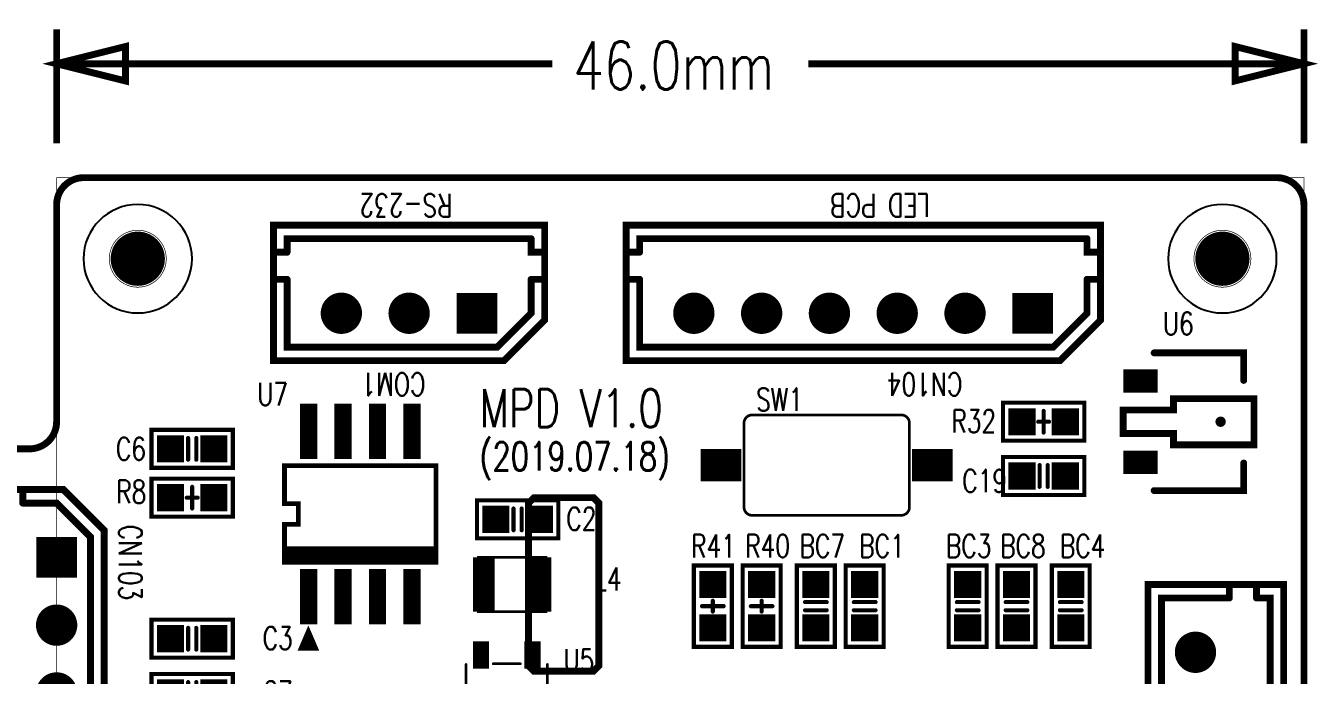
# Model space of a CAD drawing. Extents: x -25.8 to 46.5, y -8.8 to 83.6.
# Drawn here: x -1.14 to 46.52, y 59.66 to 83.6 of the extents above; entities that cross this region are included whole.
import ezdxf
from ezdxf.enums import TextEntityAlignment as Align

# ---------------------------------------------------------------- set-up
doc = ezdxf.new("R2010")
doc.units = 0
doc.header["$MEASUREMENT"] = 0
for name, pattern in [('KEEPOUT_00001000$0', [2, 1, 1]), ('POUR_01_-1_0_000000', [2, 1, 1]), ('SIG_2', [2, 1, 1]), ('SIG_6', [2, 1, 1]), ('TRMIDX_1', [2, 1, 1]), ('TRMIDX_2048', [2, 1, 1]), ('TRMIDX_4096', [2, 1, 1])]:
    doc.linetypes.add(name, pattern=pattern)
doc.layers.get('0').update_dxf_attribs({"linetype": 'CONTINUOUS'})
for name, color, linetype in [('2D_LINE_00', 1, 'CONTINUOUS'), ('2D_LINE_27', 2, 'CONTINUOUS'), ('BOARD_OUTLINE_00', 254, 'CONTINUOUS'), ('COPPER_01', 6, 'CONTINUOUS'), ('DIMENSION1_27', 254, 'CONTINUOUS'), ('DIMENSION2_27', 254, 'CONTINUOUS'), ('DIMENSION3_27', 254, 'CONTINUOUS'), ('DIMENSION4_27', 254, 'CONTINUOUS'), ('DIMENSION5_27', 254, 'CONTINUOUS'), ('DIMENSION6_27', 254, 'CONTINUOUS'), ('DIMENSION7_24', 254, 'CONTINUOUS'), ('DRIL_NPLTE_THRU_01', 16, 'CONTINUOUS'), ('DRIL_PLTE_THRU_01', 16, 'CONTINUOUS'), ('DRIL_SYMBOL', 254, 'CONTINUOUS'), ('KEEPOUT_00', 4, 'CONTINUOUS'), ('PADS_INNER', 1, 'CONTINUOUS'), ('PADS_TOP', 1, 'CONTINUOUS'), ('PART_NAME_01', 254, 'CONTINUOUS'), ('PART_TOP_2DLINE_00', 254, 'CONTINUOUS'), ('PART_TOP_2DLINE_01', 254, 'CONTINUOUS'), ('PART_TOP_COPPER_01', 254, 'CONTINUOUS'), ('POUR_HEADER_01', 6, 'CONTINUOUS'), ('TEXT_26', 254, 'CONTINUOUS'), ('TEXT_27', 2, 'CONTINUOUS')]:
    doc.layers.add(name, color=color, linetype=linetype)
doc.styles.add('W0$1', font='simplex', dxfattribs={"width": 0.75})
doc.styles.add('W0$12', font='simplex', dxfattribs={"width": 0.75})
doc.styles.add('W0$15', font='simplex', dxfattribs={"width": 0.75})
doc.styles.add('W0$2', font='simplex', dxfattribs={"width": 0.75})
doc.styles.add('W0$254', font='simplex', dxfattribs={"width": 0.75})

# ---------------------------------------------------------------- blocks, each defined once
blk = doc.blocks.new('SMOOTH_0$254')
at = {"const_width": 0.127}
blk.add_lwpolyline([(-0.0635, 0, 1), (0.0635, 0, 1)], format="xyb", close=True, dxfattribs=at)
blk = doc.blocks.new('BOARD_5')
at = {"layer": 'BOARD_OUTLINE_00', "const_width": 0.254}
blk.add_lwpolyline([(0, -1, 0.414214), (-1, 0), (-45, 0, 0.414214), (-46, -1), (-46, -9, -0.414214), (-47, -10), (-50, -10, 0.414214), (-51, -11), (-51, -48, 0.414214), (-50, -49), (-47, -49, -0.414214), (-46, -50), (-46, -77, 0.414214), (-45, -78), (-35, -78, 0.414214), (-34, -77), (-34, -59.5, -0.414214), (-29.5, -55), (-1, -55, 0.414214), (0, -54)], format="xyb", close=True, dxfattribs=at)
at = {"layer": 'BOARD_OUTLINE_00'}
for p in [(-1, 0), (0, -1)]:
    blk.add_blockref('SMOOTH_0$254', p, dxfattribs=at)
blk = doc.blocks.new('DRAWING_1')
at = {"layer": '2D_LINE_00', "const_width": 0.0254}
blk.add_lwpolyline([(-1.05, 0, 1), (1.05, 0, 1)], format="xyb", close=True, dxfattribs=at)
blk = doc.blocks.new('DRAWING_3')
at = {"layer": '2D_LINE_00', "const_width": 0.0254}
blk.add_lwpolyline([(-1.05, 0, 1), (1.05, 0, 1)], format="xyb", close=True, dxfattribs=at)
blk = doc.blocks.new('SMOOTH_0$0254')
at = {"const_width": 0.0127}
blk.add_lwpolyline([(-0.00635, 0, 1), (0.00635, 0, 1)], format="xyb", close=True, dxfattribs=at)
blk = doc.blocks.new('DRAWING_6')
at = {"layer": '2D_LINE_27', "const_width": 0.0254}
for points in [[(0, 55), (-46, 55)], [(-46, 55), (-46, -23)], [(0, 0), (0, 55)]]:
    blk.add_lwpolyline(points, dxfattribs=at)
at = {"layer": '2D_LINE_27'}
for p in [(-46, 55), (-46, 55), (0, 55), (0, 55)]:
    blk.add_blockref('SMOOTH_0$0254', p, dxfattribs=at)
blk = doc.blocks.new('D_2DFEGHI_7')
at = {"layer": 'DIMENSION7_24', "linetype": 'TRMIDX_4096', "const_width": 0.0254}
blk.add_lwpolyline([(0, 78), (0.001, 78)], dxfattribs=at)
blk = doc.blocks.new('D_1DFEGHI_8')
at = {"layer": 'DIMENSION1_27', "linetype": 'TRMIDX_2048', "const_width": 0.254}
blk.add_lwpolyline([(0, 4.2), (18.284, 4.2)], dxfattribs=at)
at = {"layer": 'DIMENSION2_27', "linetype": 'TRMIDX_2048', "const_width": 0.254}
blk.add_lwpolyline([(46, 4.2), (27.716, 4.2)], dxfattribs=at)
at = {"layer": 'DIMENSION3_27', "linetype": 'TRMIDX_2048', "const_width": 0.254}
blk.add_lwpolyline([(0, 4.2), (2.54, 4.835), (2.54, 3.565)], close=True, dxfattribs=at)
at = {"layer": 'DIMENSION4_27', "linetype": 'TRMIDX_2048', "const_width": 0.254}
blk.add_lwpolyline([(46, 4.2), (43.46, 3.565), (43.46, 4.835)], close=True, dxfattribs=at)
at = {"layer": 'DIMENSION5_27', "linetype": 'TRMIDX_2048', "const_width": 0.254}
blk.add_lwpolyline([(0, 1.27), (0, 5.47)], dxfattribs=at)
at = {"layer": 'DIMENSION6_27', "linetype": 'TRMIDX_2048', "const_width": 0.254}
blk.add_lwpolyline([(46, 1.27), (46, 5.47)], dxfattribs=at)
at = {"layer": 'DIMENSION7_24', "linetype": 'TRMIDX_2048', "const_width": 0.0254}
for points in [[(0, 0), (0.001, 0)], [(46, 0), (46.001, 0)]]:
    blk.add_lwpolyline(points, dxfattribs=at)
at = {"layer": 'TEXT_27', "style": 'W0$254', "width": 0.75}
blk.add_text('46.0mm', height=1.778, dxfattribs=at).set_placement((19.046, 3.248))
blk = doc.blocks.new('COPPER_17')
at = {"layer": 'COPPER_01', "const_width": 0.254}
blk.add_lwpolyline([(-0.2, 3), (0, 3.2), (2.2, 3.2), (2.4, 3), (2.4, -3), (2.2, -3.2), (0, -3.2), (-0.2, -3)], close=True, dxfattribs=at)
at = {"layer": 'COPPER_01'}
for p in [(-0.2, 3), (0, 3.2), (2.2, 3.2), (2.4, 3), (-0.2, -3), (0, -3.2), (2.2, -3.2), (2.4, -3)]:
    blk.add_blockref('SMOOTH_0$254', p, dxfattribs=at)
blk = doc.blocks.new('POUR_HEADER_3')
at = {"layer": 'POUR_HEADER_01', "linetype": 'POUR_01_-1_0_000000', "const_width": 0.254}
blk.add_lwpolyline([(0, -1, 0.414214), (-1, 0), (-45, 0, 0.414214), (-46, -1), (-46, -9, -0.414214), (-47, -10), (-50, -10, 0.414214), (-51, -11), (-51, -48, 0.414214), (-50, -49), (-47, -49, -0.414214), (-46, -50), (-46, -77, 0.414214), (-45, -78), (-35, -78, 0.414214), (-34, -77), (-34, -59.5, -0.414214), (-29.5, -55), (-1, -55, 0.414214), (0, -54)], format="xyb", close=True, dxfattribs=at)
blk = doc.blocks.new('PART_BODY_TOP_21')
at = {"layer": 'KEEPOUT_00', "linetype": 'KEEPOUT_00001000$0'}
blk.add_lwpolyline([(-2, 0, 1), (2, 0, 1)], format="xyb", close=True, dxfattribs=at)
blk = doc.blocks.new('DRIL_SYMBOL_2')
at = {"layer": 'DRIL_SYMBOL', "const_width": 0.0508}
for points in [[(-0.254, 0), (0.254, 0)], [(0, -0.254), (0, 0.254)]]:
    blk.add_lwpolyline(points, dxfattribs=at)
blk = doc.blocks.new('DRIL_HOLE_2')
at = {"const_width": 1}
blk.add_lwpolyline([(-0.5, 0, 1), (0.5, 0, 1)], format="xyb", close=True, dxfattribs=at)
blk.add_blockref('DRIL_SYMBOL_2', (0, 0))
blk = doc.blocks.new('PAD_3')
at = {"const_width": 1}
blk.add_lwpolyline([(0, -0.5, 1), (0, 0.5, 1)], format="xyb", close=True, dxfattribs=at)
blk = doc.blocks.new('STK_TOP_8')
at = {"layer": 'DRIL_NPLTE_THRU_01'}
blk.add_blockref('DRIL_HOLE_2', (0, 0), dxfattribs=at)
at = {"layer": 'PADS_INNER'}
blk.add_blockref('PAD_3', (0, 0), dxfattribs=at)
at = {"layer": 'PADS_TOP'}
blk.add_blockref('PAD_3', (0, 0), dxfattribs=at)
blk = doc.blocks.new('SYM_TOP_6')
for name in ['PART_BODY_TOP_21', 'STK_TOP_8']:
    blk.add_blockref(name, (0, 0))
blk = doc.blocks.new('PART_TOP_5')
blk.add_blockref('SYM_TOP_6', (0, 0))
blk = doc.blocks.new('PART_TOP_6')
blk.add_blockref('SYM_TOP_6', (0, 0))
blk = doc.blocks.new('SMOOTH_0$1')
at = {"const_width": 0.05}
blk.add_lwpolyline([(-0.025, 0, 1), (0.025, 0, 1)], format="xyb", close=True, dxfattribs=at)
blk = doc.blocks.new('PART_BODY_TOP_23')
at = {"layer": 'PART_TOP_2DLINE_00', "const_width": 0.1}
for points in [[(-1.5, 0.85), (-1.5, -0.85)], [(-0.5, 0.875), (0.5, 0.875)], [(1.5, 0.85), (1.5, -0.85)], [(-2.3, -1), (-2.15, -1)], [(-2.3, -1.1), (-2, -1.1)], [(-2.3, -1.2), (-1.85, -1.2)], [(-2.3, -1.3), (-1.7, -1.3)], [(-2.3, -1.4), (-1.85, -1.4)], [(-2.3, -1.5), (-2, -1.5)], [(-2.3, -1.6), (-2.15, -1.6)]]:
    blk.add_lwpolyline(points, dxfattribs=at)
blk.add_lwpolyline([(-2.3, -0.9), (-1.7, -1.3), (-2.3, -1.7)], close=True, dxfattribs=at)
at = {"layer": 'PART_TOP_2DLINE_00'}
for p in [(-1.5, 0.85), (-0.5, 0.875), (0.5, 0.875), (1.5, 0.85), (-2.3, -0.9), (-2.3, -1), (-2.15, -1), (-1.5, -0.85), (1.5, -0.85), (-2.3, -1.1), (-2.3, -1.2), (-2.3, -1.3), (-2.3, -1.4), (-2, -1.1), (-1.85, -1.2), (-1.85, -1.4), (-1.7, -1.3), (-1.7, -1.3), (-2.3, -1.5), (-2.3, -1.6), (-2.3, -1.7), (-2.15, -1.6), (-2, -1.5)]:
    blk.add_blockref('SMOOTH_0$1', p, dxfattribs=at)
blk = doc.blocks.new('DRIL_HOLE_0')
blk.add_lwpolyline([(0, 0, 1), (0, 0, 1)], format="xyb", close=True)
blk = doc.blocks.new('PAD_0')
blk.add_lwpolyline([(0, 0, 1), (0, 0, 1)], format="xyb", close=True)
blk = doc.blocks.new('PAD_6')
at = {"const_width": 0.6}
blk.add_lwpolyline([(-0.5, 0), (0.5, 0)], dxfattribs=at)
blk = doc.blocks.new('STK_TOP_11')
at = {"layer": 'DRIL_NPLTE_THRU_01'}
blk.add_blockref('DRIL_HOLE_0', (0, 0), dxfattribs=at)
at = {"layer": 'PADS_INNER'}
blk.add_blockref('PAD_0', (0, 0), dxfattribs=at)
at = {"layer": 'PADS_TOP', "rotation": 90}
blk.add_blockref('PAD_6', (0, 0), dxfattribs=at)
blk = doc.blocks.new('SYM_TOP_8')
for name, p in [('STK_TOP_11', (-0.95, 1.2)), ('STK_TOP_11', (0.95, 1.2)), ('PART_BODY_TOP_23', (0, 0)), ('STK_TOP_11', (-0.95, -1.2)), ('STK_TOP_11', (0, -1.2)), ('STK_TOP_11', (0.95, -1.2))]:
    blk.add_blockref(name, p)
blk = doc.blocks.new('PART_TOP_8')
blk.add_blockref('SYM_TOP_8', (0, 0))
at = {"layer": 'PART_NAME_01', "style": 'W0$12', "width": 0.75}
blk.add_text('U5', height=0.84, dxfattribs=at).set_placement((2.66, 1), align=Align.MIDDLE_CENTER)
blk = doc.blocks.new('PART_BODY_TOP_24')
at = {"layer": 'PART_TOP_2DLINE_00', "const_width": 0.1}
blk.add_lwpolyline([(-1.25, -1), (1.25, -1), (1.25, 1), (-1.25, 1)], close=True, dxfattribs=at)
at = {"layer": 'PART_TOP_2DLINE_00'}
for p in [(-1.25, 1), (1.25, 1), (-1.25, -1), (1.25, -1)]:
    blk.add_blockref('SMOOTH_0$1', p, dxfattribs=at)
blk = doc.blocks.new('PAD_7')
at = {"const_width": 0.8}
blk.add_lwpolyline([(-1, 0), (1, 0)], dxfattribs=at)
blk = doc.blocks.new('STK_TOP_12')
at = {"layer": 'DRIL_PLTE_THRU_01'}
blk.add_blockref('DRIL_HOLE_0', (0, 0), dxfattribs=at)
at = {"layer": 'PADS_INNER'}
blk.add_blockref('PAD_0', (0, 0), dxfattribs=at)
at = {"layer": 'PADS_TOP', "rotation": 90}
blk.add_blockref('PAD_7', (0, 0), dxfattribs=at)
blk = doc.blocks.new('SYM_TOP_9')
for name, p in [('STK_TOP_12', (-1.05, 0)), ('PART_BODY_TOP_24', (0, 0)), ('STK_TOP_12', (1.05, 0))]:
    blk.add_blockref(name, p)
blk = doc.blocks.new('PART_TOP_9')
blk.add_blockref('SYM_TOP_9', (0, 0))
at = {"layer": 'PART_NAME_01', "style": 'W0$12', "width": 0.75}
blk.add_text('L4', height=0.84, rotation=180, dxfattribs=at).set_placement((-3.54, -0.2), align=Align.MIDDLE_CENTER)
blk = doc.blocks.new('PART_BODY_TOP_25')
at = {"layer": 'PART_TOP_2DLINE_00', "const_width": 0.254}
blk.add_lwpolyline([(-2.5, -3.25), (15, -3.25), (15, 1.75), (-1, 1.75), (-2.5, 0.25)], close=True, dxfattribs=at)
for points in [[(14.5, -1.25), (14.5, 1.25), (-0.75, 1.25), (-2, 0), (-2, -1.25)], [(-2, -1.25), (-2.5, -1.25), (-2.5, -2.25), (-2, -2.25), (-2, -2.75)], [(14.5, -1.25), (15, -1.25), (15, -2.25)], [(-2, -2.75), (14.5, -2.75), (14.5, -2.25)], [(15, -2.25), (14.5, -2.25)]]:
    blk.add_lwpolyline(points, dxfattribs=at)
at = {"layer": 'PART_TOP_2DLINE_00'}
for p in [(-1, 1.75), (15, 1.75), (-0.75, 1.25), (14.5, 1.25), (-2.5, 0.25), (-2, 0), (-2.5, -1.25), (-2, -1.25), (-2, -1.25), (14.5, -1.25), (14.5, -1.25), (15, -1.25), (-2.5, -2.25), (-2, -2.25), (14.5, -2.25), (14.5, -2.25), (15, -2.25), (15, -2.25), (-2, -2.75), (-2, -2.75), (14.5, -2.75), (-2.5, -3.25), (15, -3.25)]:
    blk.add_blockref('SMOOTH_0$254', p, dxfattribs=at)
blk = doc.blocks.new('DRIL_SYMBOL_0$9')
at = {"layer": 'DRIL_SYMBOL', "const_width": 0.0508}
for points in [[(-0.254, 0), (0.254, 0)], [(0, -0.254), (0, 0.254)]]:
    blk.add_lwpolyline(points, dxfattribs=at)
blk = doc.blocks.new('DRIL_HOLE_0$9')
at = {"const_width": 0.45}
blk.add_lwpolyline([(-0.225, 0, 1), (0.225, 0, 1)], format="xyb", close=True, dxfattribs=at)
blk.add_blockref('DRIL_SYMBOL_0$9', (0, 0))
blk = doc.blocks.new('PAD_8')
at = {"const_width": 1.5}
blk.add_lwpolyline([(-0.75, 0), (0.75, 0)], dxfattribs=at)
blk = doc.blocks.new('STK_TOP_14')
at = {"layer": 'DRIL_PLTE_THRU_01'}
blk.add_blockref('DRIL_HOLE_0$9', (0, 0), dxfattribs=at)
at = {"layer": 'PADS_INNER'}
blk.add_blockref('PAD_8', (0, 0), dxfattribs=at)
at = {"layer": 'PADS_TOP'}
blk.add_blockref('PAD_8', (0, 0), dxfattribs=at)
blk = doc.blocks.new('DRIL_SYMBOL_0$889')
at = {"layer": 'DRIL_SYMBOL', "const_width": 0.0508}
for points in [[(-0.254, 0), (0.254, 0)], [(0, -0.254), (0, 0.254)]]:
    blk.add_lwpolyline(points, dxfattribs=at)
blk = doc.blocks.new('DRIL_HOLE_0$889')
at = {"const_width": 0.4445}
blk.add_lwpolyline([(-0.22225, 0, 1), (0.22225, 0, 1)], format="xyb", close=True, dxfattribs=at)
blk.add_blockref('DRIL_SYMBOL_0$889', (0, 0))
blk = doc.blocks.new('PAD_9')
at = {"const_width": 0.762}
blk.add_lwpolyline([(0, -0.381, 1), (0, 0.381, 1)], format="xyb", close=True, dxfattribs=at)
blk = doc.blocks.new('STK_TOP_13')
at = {"layer": 'DRIL_PLTE_THRU_01'}
blk.add_blockref('DRIL_HOLE_0$889', (0, 0), dxfattribs=at)
at = {"layer": 'PADS_INNER'}
blk.add_blockref('PAD_9', (0, 0), dxfattribs=at)
at = {"layer": 'PADS_TOP'}
blk.add_blockref('PAD_9', (0, 0), dxfattribs=at)
blk = doc.blocks.new('SYM_TOP_10')
for name, p in [('PART_BODY_TOP_25', (0, 0)), ('STK_TOP_14', (0, 0)), ('STK_TOP_13', (2.5, 0)), ('STK_TOP_13', (5, 0)), ('STK_TOP_13', (7.5, 0)), ('STK_TOP_13', (10, 0)), ('STK_TOP_13', (12.5, 0))]:
    blk.add_blockref(name, p)
blk = doc.blocks.new('PART_TOP_10')
blk.add_blockref('SYM_TOP_10', (0, 0))
at = {"layer": 'PART_NAME_01', "style": 'W0$12', "width": 0.75}
blk.add_text('CN104', height=0.84, dxfattribs=at).set_placement((2.6, 2.2))
blk = doc.blocks.new('PART_BODY_TOP_34')
at = {"layer": 'PART_TOP_2DLINE_00', "const_width": 0.254}
blk.add_lwpolyline([(-5, -3.25), (5, -3.25), (5, 1.75), (-3.5, 1.75), (-5, 0.25)], close=True, dxfattribs=at)
for points in [[(4.5, -1.25), (4.5, 1.25), (-3.25, 1.25), (-4.5, 0), (-4.5, -1.25)], [(-4.5, -1.25), (-5, -1.25), (-5, -2.25), (-4.5, -2.25), (-4.5, -2.75)], [(4.5, -1.25), (5, -1.25), (5, -2.25)], [(-4.5, -2.75), (4.5, -2.75), (4.5, -2.25)], [(4.5, -2.25), (5, -2.25)]]:
    blk.add_lwpolyline(points, dxfattribs=at)
at = {"layer": 'PART_TOP_2DLINE_00'}
for p in [(-3.5, 1.75), (5, 1.75), (-3.25, 1.25), (4.5, 1.25), (-5, 0.25), (-4.5, 0), (-5, -1.25), (-4.5, -1.25), (-4.5, -1.25), (4.5, -1.25), (4.5, -1.25), (5, -1.25), (-5, -2.25), (-4.5, -2.25), (4.5, -2.25), (4.5, -2.25), (5, -2.25), (5, -2.25), (-4.5, -2.75), (-4.5, -2.75), (4.5, -2.75), (-5, -3.25), (5, -3.25)]:
    blk.add_blockref('SMOOTH_0$254', p, dxfattribs=at)
blk = doc.blocks.new('SYM_TOP_19')
for name, p in [('PART_BODY_TOP_34', (0, 0)), ('STK_TOP_14', (-2.5, 0)), ('STK_TOP_13', (0, 0)), ('STK_TOP_13', (2.5, 0))]:
    blk.add_blockref(name, p)
blk = doc.blocks.new('PART_TOP_25')
blk.add_blockref('SYM_TOP_19', (0, 0))
at = {"layer": 'PART_NAME_01', "style": 'W0$12', "width": 0.75}
blk.add_text('COM1', height=0.84, dxfattribs=at).set_placement((-0.6, 2.2))
blk = doc.blocks.new('SMOOTH_0$1524')
at = {"const_width": 0.0762}
blk.add_lwpolyline([(-0.0381, 0, 1), (0.0381, 0, 1)], format="xyb", close=True, dxfattribs=at)
blk = doc.blocks.new('PART_BODY_TOP_36')
at = {"layer": 'PART_TOP_2DLINE_00', "const_width": 0.152}
blk.add_lwpolyline([(-1.5, 0.7), (1.5, 0.7), (1.5, -0.7), (-1.5, -0.7)], close=True, dxfattribs=at)
for points in [[(-0.2, 0), (0.2, 0)], [(0, 0.4), (0, -0.4)]]:
    blk.add_lwpolyline(points, dxfattribs=at)
at = {"layer": 'PART_TOP_2DLINE_00'}
for p in [(-1.5, 0.7), (1.5, 0.7), (-0.2, 0), (0, 0.4), (0.2, 0), (0, -0.4), (-1.5, -0.7), (1.5, -0.7)]:
    blk.add_blockref('SMOOTH_0$1524', p, dxfattribs=at)
blk = doc.blocks.new('PAD_1')
at = {"const_width": 1}
blk.add_lwpolyline([(-0.5, 0), (0.5, 0)], dxfattribs=at)
blk = doc.blocks.new('STK_TOP_5')
at = {"layer": 'DRIL_PLTE_THRU_01'}
blk.add_blockref('DRIL_HOLE_0', (0, 0), dxfattribs=at)
at = {"layer": 'PADS_INNER'}
blk.add_blockref('PAD_0', (0, 0), dxfattribs=at)
at = {"layer": 'PADS_TOP'}
blk.add_blockref('PAD_1', (0, 0), dxfattribs=at)
blk = doc.blocks.new('SYM_TOP_21')
for name, p in [('STK_TOP_5', (-0.8, 0)), ('PART_BODY_TOP_36', (0, 0)), ('STK_TOP_5', (0.8, 0))]:
    blk.add_blockref(name, p)
blk = doc.blocks.new('PART_TOP_55')
blk.add_blockref('SYM_TOP_21', (0, 0))
at = {"layer": 'PART_NAME_01', "style": 'W0$12', "width": 0.75}
blk.add_text('R32', height=0.84, rotation=180, dxfattribs=at).set_placement((3.4, 0.4))
blk = doc.blocks.new('PART_TOP_62')
blk.add_blockref('SYM_TOP_21', (0, 0))
at = {"layer": 'PART_NAME_01', "style": 'W0$12', "width": 0.75}
blk.add_text('R40', height=0.84, rotation=270, dxfattribs=at).set_placement((1.8, 0.6))
blk = doc.blocks.new('PART_TOP_63')
blk.add_blockref('SYM_TOP_21', (0, 0))
at = {"layer": 'PART_NAME_01', "style": 'W0$12', "width": 0.75}
blk.add_text('R41', height=0.84, rotation=270, dxfattribs=at).set_placement((1.8, 0.8))
blk = doc.blocks.new('PART_TOP_66')
blk.add_blockref('SYM_TOP_21', (0, 0))
at = {"layer": 'PART_NAME_01', "style": 'W0$12', "width": 0.75}
blk.add_text('R8', height=0.84, dxfattribs=at).set_placement((-2.8, -0.2))
blk = doc.blocks.new('PART_BODY_TOP_37')
at = {"layer": 'PART_TOP_2DLINE_00', "const_width": 0.152}
blk.add_lwpolyline([(-1.5, 0.7), (1.5, 0.7), (1.5, -0.7), (-1.5, -0.7)], close=True, dxfattribs=at)
for points in [[(-0.15, 0.4), (-0.15, -0.4)], [(0.15, 0.4), (0.15, -0.4)]]:
    blk.add_lwpolyline(points, dxfattribs=at)
at = {"layer": 'PART_TOP_2DLINE_00'}
for p in [(-1.5, 0.7), (1.5, 0.7), (-0.15, 0.4), (0.15, 0.4), (-0.15, -0.4), (0.15, -0.4), (-1.5, -0.7), (1.5, -0.7)]:
    blk.add_blockref('SMOOTH_0$1524', p, dxfattribs=at)
blk = doc.blocks.new('SYM_TOP_22')
for name, p in [('STK_TOP_5', (-0.8, 0)), ('PART_BODY_TOP_37', (0, 0)), ('STK_TOP_5', (0.8, 0))]:
    blk.add_blockref(name, p)
blk = doc.blocks.new('PART_TOP_70')
blk.add_blockref('SYM_TOP_22', (0, 0))
at = {"layer": 'PART_NAME_01', "style": 'W0$12', "width": 0.75}
blk.add_text('C6', height=0.84, rotation=180, dxfattribs=at).set_placement((2.26, 0), align=Align.MIDDLE_CENTER)
blk = doc.blocks.new('PART_TOP_71')
blk.add_blockref('SYM_TOP_22', (0, 0))
at = {"layer": 'PART_NAME_01', "style": 'W0$12', "width": 0.75}
blk.add_text('BC1', height=0.84, rotation=270, dxfattribs=at).set_placement((1.8, 0.2))
blk = doc.blocks.new('PART_TOP_73')
blk.add_blockref('SYM_TOP_22', (0, 0))
at = {"layer": 'PART_NAME_01', "style": 'W0$12', "width": 0.75}
blk.add_text('BC3', height=0.84, rotation=270, dxfattribs=at).set_placement((1.8, 0.8))
blk = doc.blocks.new('PART_TOP_74')
blk.add_blockref('SYM_TOP_22', (0, 0))
at = {"layer": 'PART_NAME_01', "style": 'W0$12', "width": 0.75}
blk.add_text('BC4', height=0.84, rotation=270, dxfattribs=at).set_placement((1.8, 0.4))
blk = doc.blocks.new('PART_TOP_77')
blk.add_blockref('SYM_TOP_22', (0, 0))
at = {"layer": 'PART_NAME_01', "style": 'W0$12', "width": 0.75}
blk.add_text('BC7', height=0.84, rotation=270, dxfattribs=at).set_placement((1.8, 0.6))
blk = doc.blocks.new('PART_TOP_78')
blk.add_blockref('SYM_TOP_22', (0, 0))
at = {"layer": 'PART_NAME_01', "style": 'W0$12', "width": 0.75}
blk.add_text('BC8', height=0.84, rotation=270, dxfattribs=at).set_placement((1.8, 0.6))
blk = doc.blocks.new('PART_TOP_85')
blk.add_blockref('SYM_TOP_22', (0, 0))
at = {"layer": 'PART_NAME_01', "style": 'W0$12', "width": 0.75}
blk.add_text('C2', height=0.84, rotation=180, dxfattribs=at).set_placement((-1.8, 0.4))
blk = doc.blocks.new('PART_TOP_86')
blk.add_blockref('SYM_TOP_22', (0, 0))
at = {"layer": 'PART_NAME_01', "style": 'W0$12', "width": 0.75}
blk.add_text('C3', height=0.84, rotation=180, dxfattribs=at).set_placement((-2.6, 0.4))
blk = doc.blocks.new('PART_TOP_89')
blk.add_blockref('SYM_TOP_22', (0, 0))
at = {"layer": 'PART_NAME_01', "style": 'W0$12', "width": 0.75}
blk.add_text('C7', height=0.84, rotation=180, dxfattribs=at).set_placement((-2.6, 0.4))
blk = doc.blocks.new('PART_BODY_TOP_38')
at = {"layer": 'PART_TOP_2DLINE_00', "const_width": 0.254}
blk.add_lwpolyline([(-7.5, -3.25), (7.5, -3.25), (7.5, 1.75), (-6, 1.75), (-7.5, 0.25)], close=True, dxfattribs=at)
for points in [[(7, -1.25), (7, 1.25), (-5.75, 1.25), (-7, 0), (-7, -1.25)], [(-7, -1.25), (-7.5, -1.25), (-7.5, -2.25), (-7, -2.25), (-7, -2.75)], [(7, -1.25), (7.5, -1.25), (7.5, -2.25)], [(-7, -2.75), (7, -2.75), (7, -2.25)], [(7.5, -2.25), (7, -2.25)]]:
    blk.add_lwpolyline(points, dxfattribs=at)
at = {"layer": 'PART_TOP_2DLINE_00'}
for p in [(-6, 1.75), (7.5, 1.75), (-5.75, 1.25), (7, 1.25), (-7.5, 0.25), (-7, 0), (-7.5, -1.25), (-7, -1.25), (-7, -1.25), (7, -1.25), (7, -1.25), (7.5, -1.25), (-7.5, -2.25), (-7, -2.25), (7, -2.25), (7, -2.25), (7.5, -2.25), (7.5, -2.25), (-7, -2.75), (-7, -2.75), (7, -2.75), (-7.5, -3.25), (7.5, -3.25)]:
    blk.add_blockref('SMOOTH_0$254', p, dxfattribs=at)
blk = doc.blocks.new('SYM_TOP_23')
for name, p in [('PART_BODY_TOP_38', (0, 0)), ('STK_TOP_14', (-5, 0)), ('STK_TOP_13', (-2.5, 0)), ('STK_TOP_13', (0, 0)), ('STK_TOP_13', (2.5, 0)), ('STK_TOP_13', (5, 0))]:
    blk.add_blockref(name, p)
blk = doc.blocks.new('PART_TOP_94')
blk.add_blockref('SYM_TOP_23', (0, 0))
at = {"layer": 'PART_NAME_01', "style": 'W0$12', "width": 0.75}
blk.add_text('CN103', height=0.84, dxfattribs=at).set_placement((-6.2, 2.3))
blk = doc.blocks.new('SMOOTH_0$1778')
at = {"const_width": 0.0889}
blk.add_lwpolyline([(-0.04445, 0, 1), (0.04445, 0, 1)], format="xyb", close=True, dxfattribs=at)
blk = doc.blocks.new('SMOOTH_0$3048')
at = {"const_width": 0.1524}
blk.add_lwpolyline([(-0.0762, 0, 1), (0.0762, 0, 1)], format="xyb", close=True, dxfattribs=at)
blk = doc.blocks.new('SMOOTH_0$127')
at = {"const_width": 0.0635}
blk.add_lwpolyline([(-0.03175, 0, 1), (0.03175, 0, 1)], format="xyb", close=True, dxfattribs=at)
blk = doc.blocks.new('PART_BODY_TOP_39')
at = {"layer": 'PART_TOP_2DLINE_00', "const_width": 0.1778}
blk.add_lwpolyline([(-2.794, -1.778), (2.794, -1.778), (2.794, 1.778), (-2.794, 1.778), (-2.794, 0.381), (-2.286, 0.381), (-2.286, -0.381), (-2.794, -0.381)], close=True, dxfattribs=at)
at = {"layer": 'PART_TOP_2DLINE_01'}
for points, const_width in [([(-2.667, -1.347978), (2.667, -1.347978)], 0.3048), ([(-2.667, -1.597914), (2.667, -1.597914)], 0.3048), ([(-1.6102, -4.9818), (-2.2198, -4.9818), (-1.915, -4.2706), (-1.6102, -4.9818)], 0.127), ([(-1.915, -4.4738), (-2.0928, -4.9056), (-1.7372, -4.9056), (-1.915, -4.4738)], 0.1524), ([(-1.8642, -4.804), (-1.9658, -4.804), (-1.915, -4.7024), (-1.8642, -4.804)], 0.254)]:
    blk.add_lwpolyline(points, dxfattribs=dict(at, const_width=const_width))
at = {"layer": 'PART_TOP_2DLINE_00'}
for p in [(-2.794, 1.778), (2.794, 1.778), (-2.794, 0.381), (-2.286, 0.381), (-2.794, -0.381), (-2.286, -0.381), (-2.794, -1.778), (2.794, -1.778)]:
    blk.add_blockref('SMOOTH_0$1778', p, dxfattribs=at)
at = {"layer": 'PART_TOP_2DLINE_01'}
for name, p in [('SMOOTH_0$3048', (-2.667, -1.347978)), ('SMOOTH_0$3048', (2.667, -1.347978)), ('SMOOTH_0$3048', (-2.667, -1.597914)), ('SMOOTH_0$3048', (2.667, -1.597914)), ('SMOOTH_0$127', (-1.915, -4.2706)), ('SMOOTH_0$254', (-1.9658, -4.804)), ('SMOOTH_0$254', (-1.915, -4.7024)), ('SMOOTH_0$1524', (-1.915, -4.4738)), ('SMOOTH_0$1524', (-1.915, -4.4738)), ('SMOOTH_0$254', (-1.8642, -4.804)), ('SMOOTH_0$254', (-1.8642, -4.804)), ('SMOOTH_0$127', (-2.2198, -4.9818)), ('SMOOTH_0$1524', (-2.0928, -4.9056)), ('SMOOTH_0$1524', (-1.7372, -4.9056)), ('SMOOTH_0$127', (-1.6102, -4.9818)), ('SMOOTH_0$127', (-1.6102, -4.9818))]:
    blk.add_blockref(name, p, dxfattribs=at)
blk = doc.blocks.new('PAD_14')
at = {"const_width": 0.635}
blk.add_lwpolyline([(-1.016, 0), (1.016, 0)], dxfattribs=at)
blk = doc.blocks.new('STK_TOP_22')
at = {"layer": 'DRIL_PLTE_THRU_01'}
blk.add_blockref('DRIL_HOLE_0', (0, 0), dxfattribs=at)
at = {"layer": 'PADS_INNER'}
blk.add_blockref('PAD_0', (0, 0), dxfattribs=at)
at = {"layer": 'PADS_TOP', "rotation": 90}
blk.add_blockref('PAD_14', (0, 0), dxfattribs=at)
blk = doc.blocks.new('SYM_TOP_24')
for name, p in [('STK_TOP_22', (-1.905, 3.048)), ('STK_TOP_22', (-0.635, 3.048)), ('STK_TOP_22', (0.635, 3.048)), ('STK_TOP_22', (1.905, 3.048)), ('PART_BODY_TOP_39', (0, 0)), ('STK_TOP_22', (-1.905, -3.048)), ('STK_TOP_22', (-0.635, -3.048)), ('STK_TOP_22', (0.635, -3.048)), ('STK_TOP_22', (1.905, -3.048))]:
    blk.add_blockref(name, p)
blk = doc.blocks.new('PART_TOP_99')
blk.add_blockref('SYM_TOP_24', (0, 0))
at = {"layer": 'PART_NAME_01', "style": 'W0$12', "width": 0.75}
blk.add_text('U7', height=0.84, dxfattribs=at).set_placement((-3.8, 4))
blk = doc.blocks.new('PART_BODY_TOP_40')
at = {"layer": 'PART_TOP_2DLINE_00', "const_width": 0.254}
blk.add_lwpolyline([(-2.5, -3.25), (10, -3.25), (10, 1.75), (-1, 1.75), (-2.5, 0.25)], close=True, dxfattribs=at)
for points in [[(9.5, -1.25), (9.5, 1.25), (-0.75, 1.25), (-2, 0), (-2, -1.25)], [(-2, -1.25), (-2.5, -1.25), (-2.5, -2.25), (-2, -2.25), (-2, -2.75)], [(9.5, -1.25), (10, -1.25), (10, -2.25)], [(-2, -2.75), (9.5, -2.75), (9.5, -2.25)], [(9.5, -2.25), (10, -2.25)]]:
    blk.add_lwpolyline(points, dxfattribs=at)
at = {"layer": 'PART_TOP_2DLINE_00'}
for p in [(-1, 1.75), (10, 1.75), (-0.75, 1.25), (9.5, 1.25), (-2.5, 0.25), (-2, 0), (-2.5, -1.25), (-2, -1.25), (-2, -1.25), (9.5, -1.25), (9.5, -1.25), (10, -1.25), (-2.5, -2.25), (-2, -2.25), (9.5, -2.25), (9.5, -2.25), (10, -2.25), (10, -2.25), (-2, -2.75), (-2, -2.75), (9.5, -2.75), (-2.5, -3.25), (10, -3.25)]:
    blk.add_blockref('SMOOTH_0$254', p, dxfattribs=at)
blk = doc.blocks.new('SYM_TOP_25')
for name, p in [('PART_BODY_TOP_40', (0, 0)), ('STK_TOP_14', (0, 0)), ('STK_TOP_13', (2.5, 0)), ('STK_TOP_13', (5, 0)), ('STK_TOP_13', (7.5, 0))]:
    blk.add_blockref(name, p)
blk = doc.blocks.new('PART_TOP_104')
blk.add_blockref('SYM_TOP_25', (0, 0))
at = {"layer": 'PART_NAME_01', "style": 'W0$12', "width": 0.75}
blk.add_text('JTAG1', height=0.84, dxfattribs=at).set_placement((3.2, 2.2))
blk = doc.blocks.new('PART_BODY_TOP_41')
at = {"layer": 'PART_TOP_2DLINE_01', "const_width": 0.1}
blk.add_lwpolyline([(-3.05, 1.55, -0.414214), (-2.75, 1.85), (2.75, 1.85, -0.414214), (3.05, 1.55), (3.05, -1.55, -0.414214), (2.75, -1.85), (-2.75, -1.85, -0.414214), (-3.05, -1.55)], format="xyb", close=True, dxfattribs=at)
at = {"layer": 'PART_TOP_2DLINE_01'}
for p in [(-3.05, 1.55), (-2.75, 1.85)]:
    blk.add_blockref('SMOOTH_0$1', p, dxfattribs=at)
blk = doc.blocks.new('PAD_17')
blk.add_lwpolyline([(0, 0), (0, 0)])
blk = doc.blocks.new('PAD_18')
at = {"const_width": 1.2}
blk.add_lwpolyline([(-0.75, 0), (0.75, 0)], dxfattribs=at)
blk = doc.blocks.new('STK_TOP_24')
at = {"layer": 'DRIL_PLTE_THRU_01'}
blk.add_blockref('DRIL_HOLE_0', (0, 0), dxfattribs=at)
at = {"layer": 'PADS_INNER'}
blk.add_blockref('PAD_17', (0, 0), dxfattribs=at)
at = {"layer": 'PADS_TOP'}
blk.add_blockref('PAD_18', (0, 0), dxfattribs=at)
blk = doc.blocks.new('SYM_TOP_26')
for name, p in [('PART_BODY_TOP_41', (0, 0)), ('STK_TOP_24', (-3.9, 0)), ('STK_TOP_24', (3.9, 0))]:
    blk.add_blockref(name, p)
blk = doc.blocks.new('PART_TOP_105')
blk.add_blockref('SYM_TOP_26', (0, 0))
at = {"layer": 'PART_NAME_01', "style": 'W0$12', "width": 0.75}
blk.add_text('SW1', height=0.84, dxfattribs=at).set_placement((-2.6, 2))
blk = doc.blocks.new('PART_TOP_106')
blk.add_blockref('SYM_TOP_22', (0, 0))
at = {"layer": 'PART_NAME_01', "style": 'W0$12', "width": 0.75}
blk.add_text('C19', height=0.84, rotation=180, dxfattribs=at).set_placement((3, 0.6))
blk = doc.blocks.new('PART_BODY_TOP_42')
at = {"layer": 'PART_TOP_2DLINE_00', "const_width": 0.254}
for points in [[(-2.54, -1.524), (-2.54, 1.778), (-1.524, 1.778)], [(2.54, -1.524), (2.54, 1.778), (1.524, 1.778)]]:
    blk.add_lwpolyline(points, dxfattribs=at)
at = {"layer": 'PART_TOP_COPPER_01', "linetype": 'TRMIDX_1', "const_width": 0.254}
blk.add_lwpolyline([(-0.4318, -2.667), (-0.4318, -0.8128), (-0.8509, -0.8128), (-0.8509, 2.159), (0.8509, 2.159), (0.8509, -0.8128), (0.4318, -0.8128), (0.4318, -2.667)], close=True, dxfattribs=at)
at = {"layer": 'PART_TOP_2DLINE_00'}
for p in [(-2.54, 1.778), (-1.524, 1.778), (1.524, 1.778), (2.54, 1.778), (-2.54, -1.524), (2.54, -1.524)]:
    blk.add_blockref('SMOOTH_0$254', p, dxfattribs=at)
at = {"layer": 'PART_TOP_COPPER_01'}
for p in [(-0.8509, 2.159), (0.8509, 2.159), (-0.8509, -0.8128), (-0.4318, -0.8128), (0.4318, -0.8128), (0.8509, -0.8128), (-0.4318, -2.667), (0.4318, -2.667)]:
    blk.add_blockref('SMOOTH_0$254', p, dxfattribs=at)
blk = doc.blocks.new('PAD_19')
at = {"const_width": 0.864}
blk.add_lwpolyline([(-0.635, 0), (0.635, 0)], dxfattribs=at)
blk = doc.blocks.new('STK_TOP_25')
at = {"layer": 'DRIL_PLTE_THRU_01'}
blk.add_blockref('DRIL_HOLE_0', (0, 0), dxfattribs=at)
at = {"layer": 'PADS_INNER'}
blk.add_blockref('PAD_0', (0, 0), dxfattribs=at)
at = {"layer": 'PADS_TOP', "rotation": 90}
blk.add_blockref('PAD_19', (0, 0), dxfattribs=at)
blk = doc.blocks.new('PAD_20')
at = {"const_width": 0.1905}
blk.add_lwpolyline([(0, -0.09525, 1), (0, 0.09525, 1)], format="xyb", close=True, dxfattribs=at)
blk = doc.blocks.new('STK_TOP_26')
at = {"layer": 'DRIL_PLTE_THRU_01'}
blk.add_blockref('DRIL_HOLE_0', (0, 0), dxfattribs=at)
at = {"layer": 'PADS_INNER'}
blk.add_blockref('PAD_0', (0, 0), dxfattribs=at)
at = {"layer": 'PADS_TOP'}
blk.add_blockref('PAD_20', (0, 0), dxfattribs=at)
blk = doc.blocks.new('SYM_TOP_27')
for name, p in [('PART_BODY_TOP_42', (0, 0)), ('STK_TOP_26', (0, 0.9271)), ('STK_TOP_25', (-1.4986, -2.032)), ('STK_TOP_25', (1.4986, -2.032))]:
    blk.add_blockref(name, p)
blk = doc.blocks.new('PART_TOP_107')
blk.add_blockref('SYM_TOP_27', (0, 0))
at = {"layer": 'PART_NAME_01', "style": 'W0$12', "width": 0.75}
blk.add_text('U6', height=0.84, rotation=90, dxfattribs=at).set_placement((-3.2, -1.2))

msp = doc.modelspace()

# ---------------------------------------------------------------- block references
for name, p in [('D_1DFEGHI_8', (0, 78)), ('D_2DFEGHI_7', (0, 0)), ('BOARD_5', (46, 78)), ('DRAWING_6', (46, 23)), ('PART_TOP_5', (2.993, 75.01)), ('PART_TOP_6', (42.993, 75.01)), ('DRAWING_3', (2.993, 75.01)), ('DRAWING_1', (42.993, 75.01)), ('PART_TOP_99', (11.2, 65.6)), ('PART_TOP_105', (28.4, 67.4)), ('PART_TOP_66', (5, 66.2)), ('PART_TOP_8', (16.6, 59.2))]:
    msp.add_blockref(name, p)
at = {"linetype": 'SIG_2'}
msp.add_blockref('POUR_HEADER_3', (46, 78), dxfattribs=at)
for name, p, rotation in [('PART_TOP_25', (13, 73), 180), ('PART_TOP_10', (36, 73), 180), ('PART_TOP_107', (42, 69), 270), ('PART_TOP_55', (36.4, 69), 180), ('PART_TOP_70', (5, 68), 180), ('PART_TOP_106', (36.4, 67), 180), ('PART_TOP_94', (0, 59), 270), ('PART_TOP_85', (17, 65.4), 180), ('PART_TOP_63', (24.2, 62.2), 90), ('PART_TOP_62', (26, 62.2), 90), ('PART_TOP_77', (28, 62.2), 90), ('PART_TOP_71', (29.8, 62.2), 90), ('PART_TOP_73', (33.6, 62.2), 90), ('PART_TOP_78', (35.4, 62.2), 90), ('PART_TOP_74', (37.4, 62.2), 90), ('PART_TOP_9', (16.8, 63), 180), ('PART_TOP_104', (42, 53), 90), ('PART_TOP_86', (5, 61), 180), ('PART_TOP_89', (5, 59), 180)]:
    msp.add_blockref(name, p, dxfattribs=dict(rotation=rotation))
at = {"linetype": 'SIG_6'}
msp.add_blockref('COPPER_17', (17.6, 63), dxfattribs=at)

# ---------------------------------------------------------------- texts
at = {"layer": 'TEXT_26', "style": 'W0$1', "width": 0.75}
for s, p in [('RS-232', (14.6, 77.4)), ('LED PCB', (32.2, 77.4))]:
    msp.add_text(s, height=0.84, rotation=180, dxfattribs=at).set_placement(p)
at = {"layer": 'TEXT_26', "width": 0.75}
for s, height, style, p in [('MPD V1.0', 1.4, 'W0$2', (15.6, 68.8)), ('(2019.07.18)', 1.05, 'W0$15', (15.6, 67.2))]:
    msp.add_text(s, height=height, dxfattribs=dict(at, style=style)).set_placement(p)

doc.saveas('drawing.dxf')
